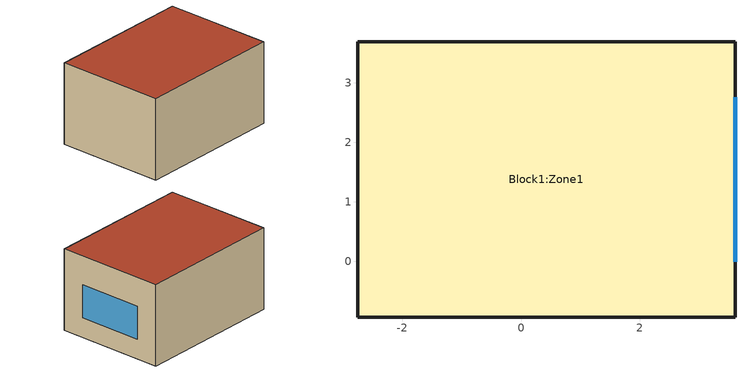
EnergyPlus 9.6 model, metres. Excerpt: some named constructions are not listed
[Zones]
Block1:Zone1
 floor ground (Project ground floor): 3.6,-0.95 -2.75,-0.95 -2.75,3.69 3.6,3.69 z0
 wall outside (Project wall): 3.6,-0.95 3.6,3.69 -2.75,3.69 -2.75,-0.95 3.6,-0.95 z0:3.5
 window (1001): 3.6,-0.01 3.6,2.75 z0.84:2.26
 roof outside (Project flat roof): -2.75,-0.95 3.6,-0.95 3.6,3.69 -2.75,3.69 z3.5
[Schedule:Compact]
On; On 24/7: Through: 12/31, For: AllDays, Until: 24:00, 1
20001: Through: 12/31, For: Weekdays Weekends SummerDesignDays, Until: 24:00, 24, For: WinterDesignDays, Until: 24:00, 0, For: AllOtherDays, Until: 24:00, 24
[SCHEDULE:COMPACT]
Vent_SP_temp: Through: 12/31, For: AllDays, Until: 24:00, 24
[AirflowNetwork:SimulationControl]
VENT: AirflowNetwork Control=MultizoneWithoutDistribution; Wind Pressure Coefficient Type=Input; Height Selection for Local Wind Pressure Calculation=OpeningHeight; Building Type=LowRise; Maximum Number of Iterations=1000; Initialization Type=ZeroNodePressures; Relative Airflow Convergence Tolerance=0.0001; Absolute Airflow Convergence Tolerance=1e-06; Convergence Acceleration Limit=-0.5; Azimuth Angle of Long Axis of Building=0; Ratio of Building Width Along Short Axis to Width Along Long Axis=1
[AirflowNetwork:MultiZone:Zone]
Block1:Zone1: Ventilation Control Mode=Temperature; Ventilation Control Zone Temperature Setpoint Schedule=20001; Venting Availability Schedule=On 24/7
[AirflowNetwork:MultiZone:Surface] WindowDoor Opening Factor or Crack Factor=1
Block1:Zone1_Roof_1_0_0: Leakage Component=Block1:Zone1_Roof_1_0_0
Block1:Zone1_Wall_2_0_0: Leakage Component=Block1:Zone1_Wall_2_0_0
Block1:Zone1_Wall_2_0_0_0_0_0_Win: Leakage Component=Block1:Zone1_Wall_2_0_0_0_0_0_Win; Ventilation Control Mode=Temperature; Ventilation Control Zone Temperature Setpoint Schedule=Vent_SP_temp; Venting Availability Schedule=On
Block1:Zone1_Wall_3_0_0: Leakage Component=Block1:Zone1_Wall_3_0_0
Block1:Zone1_Wall_4_0_0: Leakage Component=Block1:Zone1_Wall_4_0_0
Block1:Zone1_Wall_5_0_0: Leakage Component=Block1:Zone1_Wall_5_0_0
[AirflowNetwork:MultiZone:ReferenceCrackConditions]
Reference Crack Conditions: Reference Temperature=20; Reference Barometric Pressure=101320; Reference Humidity Ratio=0.005
[AirflowNetwork:MultiZone:Surface:Crack] Reference Crack Conditions=Reference Crack Conditions
Name | Air Mass Flow Coefficient at Reference Conditions | Air Mass Flow Exponent
DefaultCrack | 1e-11 | 0.66
Block1:Zone1_Roof_1_0_0 | 0.0029486 | 0.7
Block1:Zone1_Wall_2_0_0 | 0.0012328 | 0.7
Block1:Zone1_Wall_3_0_0; Block1:Zone1_Wall_5_0_0 | 0.0022232 | 0.7
Block1:Zone1_Wall_4_0_0 | 0.0016247 | 0.7
[AirflowNetwork:MultiZone:Component:DetailedOpening]
Block1:Zone1_Wall_2_0_0_0_0_0_Win: Air Mass Flow Coefficient When Opening is Closed=0.00014; Air Mass Flow Exponent When Opening is Closed=0.65; Type of Rectangular Large Vertical Opening LVO=NonPivoted; Extra Crack Length or Height of Pivoting Axis=0; Number of Sets of Opening Factor Data=2; Opening Factor 1=0; Discharge Coefficient for Opening Factor 1=0.65; Width Factor for Opening Factor 1=0; Height Factor for Opening Factor 1=1; Start Height Factor for Opening Factor 1=0; Opening Factor 2=1; Discharge Coefficient for Opening Factor 2=0.65; Width Factor for Opening Factor 2=1; Height Factor for Opening Factor 2=1; Start Height Factor for Opening Factor 2=0; Opening Factor 3=0; Discharge Coefficient for Opening Factor 3=0; Width Factor for Opening Factor 3=0; Height Factor for Opening Factor 3=0; Start Height Factor for Opening Factor 3=0; Opening Factor 4=0; Discharge Coefficient for Opening Factor 4=0; Width Factor for Opening Factor 4=0; Height Factor for Opening Factor 4=0; Start Height Factor for Opening Factor 4=0
[AirflowNetwork:MultiZone:ExternalNode]
Name | External Node Height | Wind Pressure Coefficient Curve
Block1:Zone1_Roof_1_0_0 | 4.67 | Block1:Zone1_Roof_1_0_0
Block1:Zone1_Wall_2_0_0 | 2.33 | Block1:Zone1_Wall_2_0_0
Block1:Zone1_Wall_2_0_0_0_0_0_Win | 2.07 | Block1:Zone1_Wall_2_0_0_0_0_0_Win
Block1:Zone1_Wall_3_0_0 | 2.33 | Block1:Zone1_Wall_3_0_0
Block1:Zone1_Wall_4_0_0 | 2.33 | Block1:Zone1_Wall_4_0_0
Block1:Zone1_Wall_5_0_0 | 2.33 | Block1:Zone1_Wall_5_0_0
[AirflowNetwork:MultiZone:WindPressureCoefficientArray]
Cp Data: Wind Direction 1=0; Wind Direction 2=45; Wind Direction 3=90; Wind Direction 4=135; Wind Direction 5=180; Wind Direction 6=225; Wind Direction 7=270; Wind Direction 8=315
[AirflowNetwork:MultiZone:WindPressureCoefficientValues] AirflowNetworkMultiZoneWindPressureCoefficientArray=Cp Data
Name | Wind Pressure Coefficient Value 1 | Wind Pressure Coefficient Value 2 | Wind Pressure Coefficient Value 3 | Wind Pressure Coefficient Value 4 | Wind Pressure Coefficient Value 5 | Wind Pressure Coefficient Value 6 | Wind Pressure Coefficient Value 7 | Wind Pressure Coefficient Value 8
Block1:Zone1_Roof_1_0_0 | -0.6 | -0.5 | -0.4 | -0.5 | -0.6 | -0.5 | -0.4 | -0.5
Block1:Zone1_Wall_2_0_0; Block1:Zone1_Wall_2_0_0_0_0_0_Win | -0.3 | 0.1 | 0.4 | 0.1 | -0.3 | -0.35 | -0.2 | -0.35
Block1:Zone1_Wall_3_0_0 | 0.4 | 0.1 | -0.3 | -0.35 | -0.2 | -0.35 | -0.3 | 0.1
Block1:Zone1_Wall_4_0_0 | -0.3 | -0.35 | -0.2 | -0.35 | -0.3 | 0.1 | 0.4 | 0.1
Block1:Zone1_Wall_5_0_0 | -0.2 | -0.35 | -0.3 | 0.1 | 0.4 | 0.1 | -0.3 | -0.35
